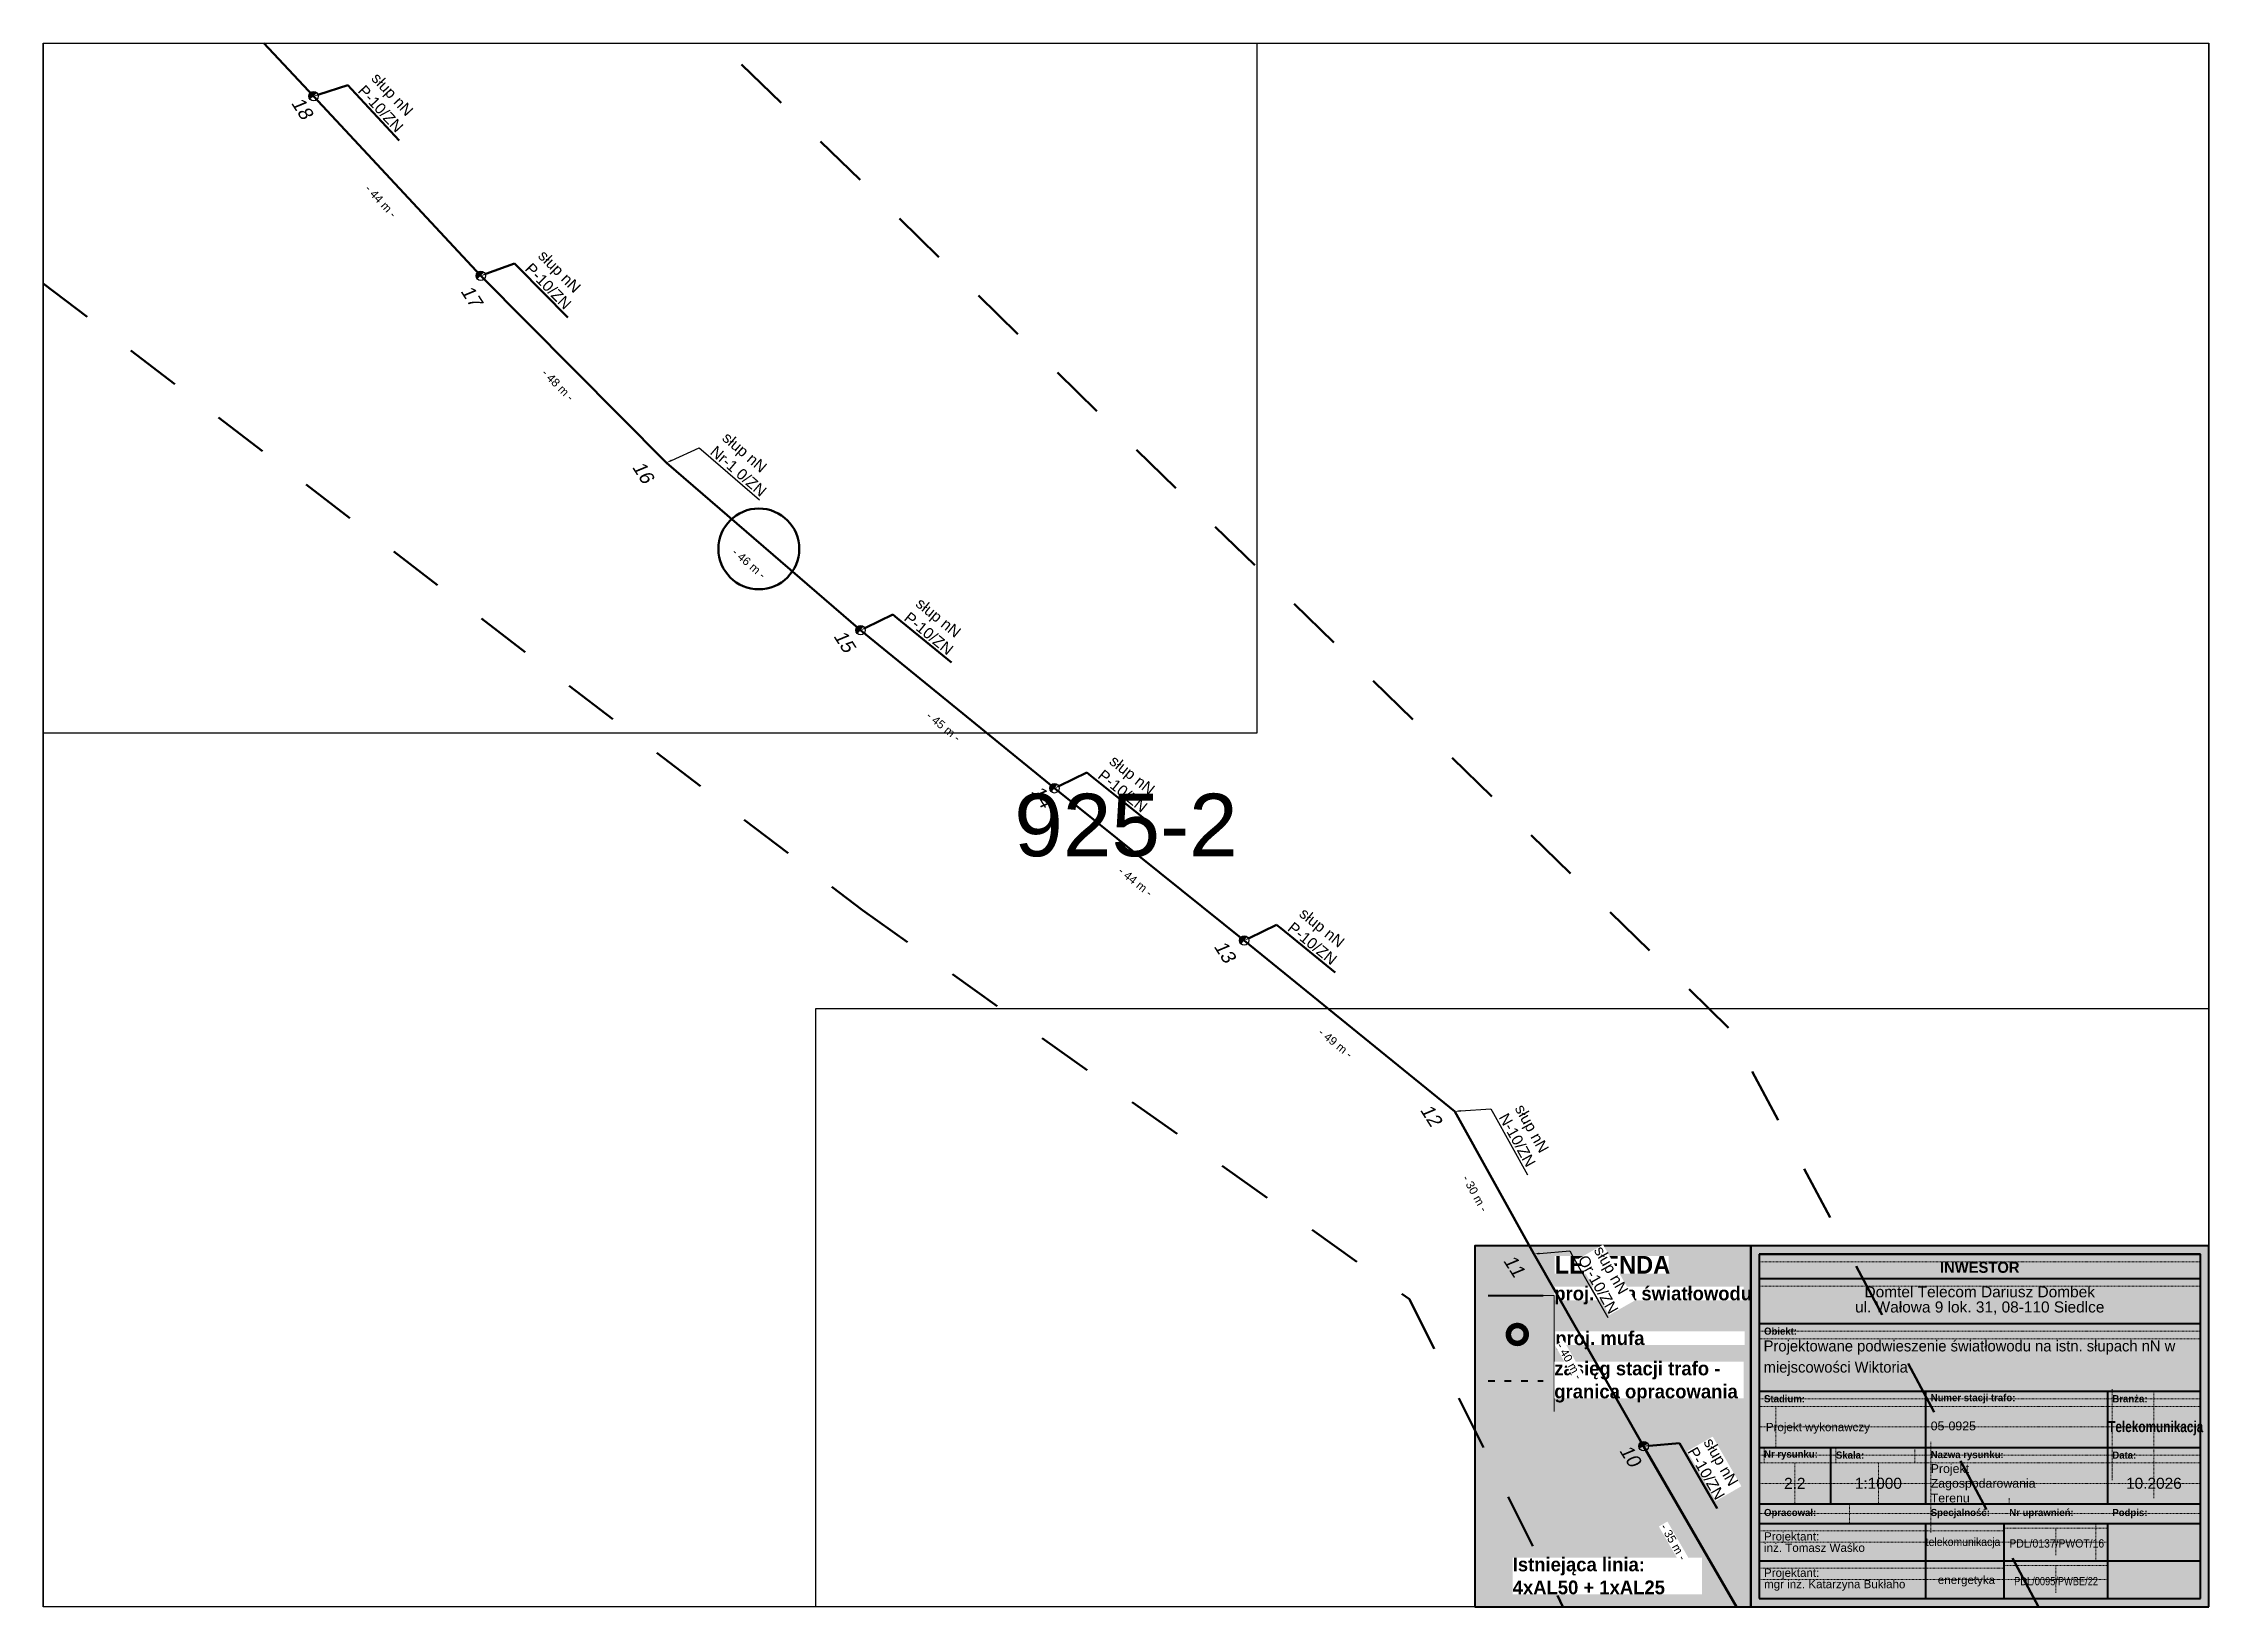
# Paper-space layout '925-2' of a CAD drawing. Header units: millimetres. Extents: x 0 to 393, y 0 to 283.
# The model-space entities are those that its viewports show. They can reach past a viewport. Long polylines and large blocks are cut down to what shows.
import ezdxf
from ezdxf import colors
from ezdxf.entities.mleader import LeaderData, LeaderLine
from ezdxf.enums import TextEntityAlignment as Align
from ezdxf.math import Vec2, Vec3

# ---------------------------------------------------------------- set-up
doc = ezdxf.new("R2010")
doc.units = ezdxf.units.MM
for name, pattern in [('4002', [2, 1, -1]), ('ACAD_ISO03W100', [30, 12, -18]), ('DGN Style 2', [0.005224, 0.003135, -0.00209])]:
    doc.linetypes.add(name, pattern=pattern)
doc.layers.add('!tele', color=30, linetype='Continuous', lineweight=50, plot=False)
doc.layers.add('@KonstrTabelki', color=253, linetype='DGN Style 2', lineweight=0, plot=False)
for name, color, linetype, lineweight in [('!trafo', 6, '4002', 50), ('@Tabelka', 7, 'Continuous', 13), ('_mm zasięg trafo', 6, 'ACAD_ISO03W100', 35), ('_numery', 7, 'Continuous', 40), ('_PRZEWIESZENIA', 6, 'Continuous', 50), ('_światłowód', 30, 'Continuous', 50)]:
    doc.layers.add(name, color=color, linetype=linetype, lineweight=lineweight)
for name, color, linetype in [('_MM mufy', 3, 'Continuous'), ('_MM opisy', 7, 'Continuous'), ('_MM slupy', 5, 'Continuous')]:
    doc.layers.add(name, color=color, linetype=linetype)
doc.layers.add('DIM', color=7, linetype='Continuous', plot=False)
doc.styles.add('BardzoMale-PrawaGora', font='arial.ttf', dxfattribs={"height": 0.0025})
doc.styles.get("Standard").update_dxf_attribs({"font": 'arial.ttf'})
doc.dimstyles.new('opis linie', dxfattribs={"dimtxt": 1.5, "dimasz": 0.18, "dimexe": 0.18, "dimexo": 0.0625, "dimgap": 2.5, "dimtad": 4, "dimdec": 0, "dimzin": 0, "dimdsep": 46, "dimtxsty": 'Standard', "dimcen": 0.09, "dimse1": 1, "dimse2": 1, "dimsd1": 1, "dimsd2": 1, "dimclrt": 256, "dimadec": 0, "dimazin": 0, "dimtfac": 1, "dimtdec": 0, "dimtofl": 0, "dimtmove": 0, "dimatfit": 3, "dimfxl": 1, "dimtfill": 1, "dimtolj": 1, "dimtzin": 0, "dimarcsym": 0})

# ---------------------------------------------------------------- blocks, each defined once
blk = doc.blocks.new('tabelka')
at = {"true_color": 0xffffff, "transparency": 33554687}
h = blk.add_hatch(color=7, dxfattribs=at)
h.dxf.hatch_style = 1
h.paths.add_polyline_path([(-83, 65.41), (0, 65.41), (0, 0), (-83, 0)])
at = {"layer": '@KonstrTabelki', "lineweight": 0}
for p, q in [((-1.5, 62.52), (-81.5, 62.52)), ((-1.5, 58.08), (-81.5, 58.08)), ((-1.5, 49.94), (-81.5, 49.94)), ((-81.5, 48.55), (-1.5, 48.55)), ((-17.47, 39.44), (-17.47, 22.94)), ((-1.5, 37.69), (-81.5, 37.69)), ((-81.5, 36.3), (-1.5, 36.3)), ((-78.46, 36.3), (-78.46, 28.86)), ((-9.93, 19.68), (-9.93, 39.08)), ((-81.5, 32.58), (-1.5, 32.58)), ((-80.6, 28.86), (-80.6, 26.08)), ((-67.58, 28.86), (-67.58, 26.08)), ((-53.27, 26.08), (-53.27, 28.86)), ((-50.39, 29.9), (-50.39, 18.64)), ((-17.47, 28.86), (-17.47, 22.94)), ((-9.93, 19.68), (-9.93, 28.86)), ((-1.5, 27.47), (-81.5, 27.47)), ((-81.5, 26.08), (-1.5, 26.08)), ((-74.99, 18.64), (-74.99, 26.08)), ((-59.88, 18.64), (-59.88, 26.08)), ((-1.5, 27.47), (-18.36, 27.47)), ((-1.5, 22.36), (-81.5, 22.36)), ((-36.15, 19.68), (-36.15, 18.64)), ((-1.5, 22.36), (-18.36, 22.36)), ((-81.5, 16.88), (-1.5, 16.88)), ((-65.11, 18.64), (-65.11, 15.11)), ((-50.39, 18.64), (-50.39, 13.41)), ((-37.05, 13.77), (-81.5, 13.77)), ((-37.05, 14.25), (-18.36, 14.25)), ((-27.71, 14.25), (-27.71, 9.31)), ((-20.43, 15.11), (-20.43, 8.31)), ((-37.05, 11.71), (-81.5, 11.71)), ((-18.36, 11.71), (-37.05, 11.71)), ((-37.05, 6.97), (-81.5, 6.97)), ((-37.05, 4.9), (-81.5, 4.9)), ((-37.05, 7.44), (-18.36, 7.44)), ((-18.36, 4.9), (-37.05, 4.9)), ((-27.71, 7.44), (-27.71, 2.5))]:
    blk.add_line(p, q, dxfattribs=at)
at = {"layer": '@KonstrTabelki'}
for points in [[(-51.29, 28.86), (-51.29, 39.08)], [(-51.29, 18.64), (-51.29, 28.86)]]:
    blk.add_lwpolyline(points, dxfattribs=at)
at = {"layer": '@Tabelka', "lineweight": 40}
for p, q in [((0, 65.41), (-83, 65.41)), ((-83, 65.41), (-83, 0)), ((-81.5, 63.91), (-1.5, 63.91)), ((-1.5, 63.91), (-81.5, 63.91)), ((-81.5, 63.91), (-81.5, 1.5)), ((-1.5, 1.5), (-1.5, 63.91)), ((0, 0), (0, 65.41)), ((-81.5, 59.47), (-1.5, 59.47)), ((-81.5, 51.33), (-1.5, 51.33)), ((-81.5, 39.08), (-1.5, 39.08)), ((-81.5, 39.08), (-18.36, 39.08)), ((-51.29, 28.86), (-51.29, 39.08)), ((-51.29, 28.86), (-51.29, 35.67)), ((-18.36, 39.08), (-18.36, 28.86)), ((-81.5, 28.86), (-18.36, 28.86)), ((-68.48, 18.64), (-68.48, 28.86)), ((-51.29, 18.64), (-51.29, 28.86)), ((-18.36, 28.86), (-1.5, 28.86)), ((-18.36, 28.86), (-18.36, 18.64)), ((-51.29, 18.64), (-51.29, 25.45)), ((-18.36, 25.45), (-18.36, 18.64)), ((-81.5, 18.64), (-1.5, 18.64)), ((-81.5, 18.64), (-1.5, 18.64)), ((-81.5, 15.11), (-1.5, 15.11)), ((-51.29, 1.5), (-51.29, 15.11)), ((-37.05, 1.5), (-37.05, 15.11)), ((-18.36, 15.11), (-18.36, 1.5)), ((-81.5, 8.31), (-1.5, 8.31)), ((-81.5, 8.31), (-1.5, 8.31)), ((-81.5, 1.5), (-1.5, 1.5)), ((-83, 0), (0, 0))]:
    blk.add_line(p, q, dxfattribs=at)
at = {"layer": '@Tabelka'}
for s, insert, char_height, attachment_point, line_spacing_factor in [('{\\fLato Light|b1|i0|c238|p34;INWESTOR}', (-41.5, 62.52), 2, 2, 0.825), ('Domtel Telecom Dariusz Dombek\\Pul. Wałowa 9 lok. 31, 08-110 Siedlce', (-41.5, 58.08), 2, 2, 0.825), ('{\\fLato Light|b1|i0|c238|p34;Obiekt:}', (-80.6, 49.94), 1.3, 4, 0.946154), ('{\\fLato Light|b1|i0|c238|p34;Branża:}', (-17.47, 37.69), 1.3, 4, 0.946154), ('Projekt wykonawczy', (-80.27, 32.34), 1.5, 4, 0.825), ('{\\fLato Light|b1|i0|c238|p34;\\W0.8;Telekomunikacja}', (-9.6, 32.34), 2, 5, 0.76875), ('{\\fLato Light|b1|i0|c238|p34;Nr rysunku:}', (-80.6, 27.47), 1.3, 4, 0.946154), ('{\\fLato Light|b1|i0|c238|p34;Skala:}', (-67.58, 27.47), 1.3, 4, 0.946154), ('{\\fLato Light|b1|i0|c238|p34;Nazwa rysunku:}', (-50.39, 27.38), 1.3, 4, 0.946154), ('{\\fLato Light|b1|i0|c238|p34;Data:}', (-17.47, 27.47), 1.3, 4, 0.946154), ('10.2026', (-9.93, 22.36), 2, 5, 0.825), ('{\\fLato Light|b1|i0|c238|p34;Opracował:}', (-80.6, 16.88), 1.3, 4, 0.946154), ('{\\fLato Light|b1|i0|c238|p34;Specjalność:}', (-50.39, 16.88), 1.3, 4, 0.946154), ('{\\fLato Light|b1|i0|c238|p34;Nr uprawnień:}', (-36.15, 16.88), 1.3, 4, 0.946154), ('{\\fLato Light|b1|i0|c238|p34;Podpis:}', (-17.47, 16.88), 1.3, 4, 0.946154)]:
    blk.add_mtext(s, dxfattribs=dict(at, insert=insert, char_height=char_height, attachment_point=attachment_point, line_spacing_factor=line_spacing_factor))
for s, insert, char_height, width, attachment_point, line_spacing_factor in [('{\\fLato Light|b1|i0|c238|p34;Stadium:}', (-80.6, 37.69), 1.3, 8.6456, 4, 0.946154), ('{\\fLato Light|b1|i0|c238|p34;Numer stacji trafo:}', (-50.39, 37.69), 1.3, 16.1141, 4, 0.946154), ('Projektant:\\Pinż. Tomasz Waśko', (-80.6, 11.71), 1.5, 27.9275, 4, 0.825), ('{\\W0.9;telekomunikacja}', (-44.53, 11.53), 1.5, 22.915, 5, 0.825), ('{\\W0.9;PDL/0137/PWOT/16}', (-27.54, 11.46), 1.5, 22.915, 5, 0.825), ('Projektant:\\Pmgr inż. Katarzyna Bukłaho', (-80.6, 4.9), 1.5, 27.9275, 4, 0.825), ('energetyka', (-43.91, 4.64), 1.5, 22.915, 5, 0.825), ('{\\W0.8;PDL/0095/PWBE/22}', (-27.66, 4.62), 1.5, 22.915, 5, 0.825)]:
    blk.add_mtext(s, dxfattribs=dict(at, insert=insert, char_height=char_height, width=width, attachment_point=attachment_point, line_spacing_factor=line_spacing_factor))
blk = doc.blocks.new('mufa')
at = {"layer": '_MM mufy'}
h = blk.add_hatch(color=256, dxfattribs=at)
h.dxf.hatch_style = 1
h.paths.add_polyline_path([(2.15, 0.12, 1), (-2.1, -0.05, 1)])
h.paths.add_polyline_path([(-1.1, -0.01, -1), (1.15, 0.08, -1)], flags=16)
h.paths.add_polyline_path([(-0.83, 0, -1), (0.88, 0.07, -1)], flags=0)
blk = doc.blocks.new('legenda')
at = {"true_color": 0xffffff, "transparency": 33554687}
h = blk.add_hatch(color=7, dxfattribs=at)
h.dxf.hatch_style = 1
h.paths.add_polyline_path([(-50, 65.41), (0, 65.41), (0, 0), (-50, 0)])
at = {"lineweight": 40}
blk.add_lwpolyline([(0, 65.41), (-50, 65.41), (-50, 0)], dxfattribs=at)
at = {"layer": '_mm zasięg trafo', "lineweight": 40, "ltscale": 0.1}
blk.add_lwpolyline([(-47.62, 40.95), (-37.62, 40.95)], dxfattribs=at)
at = {"layer": '_światłowód', "lineweight": 40}
blk.add_lwpolyline([(-47.62, 56.41), (-37.62, 56.41)], dxfattribs=at)
at = {"layer": '_mm zasięg trafo'}
blk.add_blockref('mufa', (-42.35, 49.31), dxfattribs=at)
at = {"layer": '_mm zasięg trafo', "bg_fill": 3, "box_fill_scale": 1, "bg_fill_color": 256, "bg_fill_transparency": 0}
for s, width, heights, insert, char_height, attachment_point in [('{\\fLato Light|b1|i0|c238|p34;\\C7;LEGENDA}', 20.65, [-3.27], (-35.53, 63.58), 3.2, 1), ('\\pxt4;{\\fLato Light|b1|i0|c238|p34;\\C7;proj. linia światłowodu}', 34.3358, [0], (-35.62, 56.41), 2.5, 4)]:
    blk.add_mtext_dynamic_manual_height_columns(s, width=width, gutter_width=1, heights=heights, dxfattribs=dict(at, insert=insert, char_height=char_height, attachment_point=attachment_point))
at = {"layer": 'Defpoints', "color": 252, "lineweight": 0, "true_color": 0x939598}
blk.add_lwpolyline([(-37.62, 56.41), (-35.62, 56.41), (-35.62, 35.41)], dxfattribs=at)
at = {"layer": '_mm zasięg trafo', "char_height": 2.5, "attachment_point": 4, "bg_fill": 3, "box_fill_scale": 1, "bg_fill_color": 256, "bg_fill_transparency": 0}
for s, heights, insert in [('\\pxt4;{\\fLato Light|b1|i0|c238|p34;\\C7;proj. mufa}', [0], (-35.44, 48.3)), ('\\pxt4;{\\fLato Light|b1|i0|c238|p34;\\C7;zasięg stacji trafo - granica opracowania}', [-7.36], (-35.62, 40.72))]:
    blk.add_mtext_dynamic_manual_height_columns(s, width=34.3358, gutter_width=1, heights=heights, dxfattribs=dict(at, insert=insert))
at = {"lineweight": 40}
blk.add_lwpolyline([(-50, 0), (0, 0), (0, 65.41)], dxfattribs=at)
at = {"layer": '_mm zasięg trafo', "insert": (-43.16, 5.56), "char_height": 2.5, "attachment_point": 4, "bg_fill": 3, "box_fill_scale": 1, "bg_fill_color": 256, "bg_fill_transparency": 0}
blk.add_mtext_dynamic_manual_height_columns('\\pxt4;{\\fLato Light|b1|i0|c238|p34;\\C7;Istniejąca linia:\\P4xAL50 + 1xAL25}', width=34.3358, gutter_width=1, heights=[-6.79], dxfattribs=at)
blk = doc.blocks.new('ZN')
at = {"layer": '_MM slupy', "transparency": 33554687}
h = blk.add_hatch(color=256, dxfattribs=at)
h.dxf.hatch_style = 1
h.paths.add_polyline_path([(0, -0.86), (0, 0.86, 1)])
at = {"layer": '_MM slupy'}
blk.add_circle((0, 0), 0.857, dxfattribs=at)
blk = doc.blocks.new('*D304')
at = {"layer": 'Defpoints', "color": 0}
for p in [(7546919.55, 5807253.69), (7546951.41, 5807218.52), (7546951.96, 5807219.03)]:
    blk.add_point(p, dxfattribs=at)
at = {"layer": 'DIM', "insert": (7546932.83, 5807233.63), "char_height": 1.5, "attachment_point": 5, "rotation": 313.0786, "bg_fill": 3, "box_fill_scale": 1.1, "bg_fill_color": 9, "bg_fill_true_color": 13158600, "bg_fill_transparency": 0}
blk.add_mtext('\\A1;- 47 m -', dxfattribs=at)
blk = doc.blocks.new('*D305')
at = {"layer": 'Defpoints', "color": 0}
for p in [(7546951.96, 5807219.03), (7546981.73, 5807185.97), (7546982.28, 5807186.48)]:
    blk.add_point(p, dxfattribs=at)
at = {"layer": 'DIM', "insert": (7546964.19, 5807200.03), "char_height": 1.5, "attachment_point": 5, "rotation": 312.9686, "bg_fill": 3, "box_fill_scale": 1.1, "bg_fill_color": 9, "bg_fill_true_color": 13158600, "bg_fill_transparency": 0}
blk.add_mtext('\\A1;- 44 m -', dxfattribs=at)
blk = doc.blocks.new('*D306')
at = {"layer": 'Defpoints', "color": 0}
for p in [(7546982.28, 5807186.48), (7547015.4, 5807152.07), (7547015.93, 5807152.6)]:
    blk.add_point(p, dxfattribs=at)
at = {"layer": 'DIM', "insert": (7546996.26, 5807166.71), "char_height": 1.5, "attachment_point": 5, "rotation": 314.8049, "bg_fill": 3, "box_fill_scale": 1.1, "bg_fill_color": 9, "bg_fill_true_color": 13158600, "bg_fill_transparency": 0}
blk.add_mtext('\\A1;- 48 m -', dxfattribs=at)
blk = doc.blocks.new('*D307')
at = {"layer": 'Defpoints', "color": 0}
for p in [(7547015.93, 5807152.6), (7547050.63, 5807121.66), (7547051.12, 5807122.23)]:
    blk.add_point(p, dxfattribs=at)
at = {"layer": 'DIM', "insert": (7547030.9, 5807134.37), "char_height": 1.5, "attachment_point": 5, "rotation": 319.2048, "bg_fill": 3, "box_fill_scale": 1.1, "bg_fill_color": 9, "bg_fill_true_color": 13158600, "bg_fill_transparency": 0}
blk.add_mtext('\\A1;- 46 m -', dxfattribs=at)
blk = doc.blocks.new('*D308')
at = {"layer": 'Defpoints', "color": 0}
for p in [(7547051.12, 5807122.23), (7547085.8, 5807093), (7547086.27, 5807093.58)]:
    blk.add_point(p, dxfattribs=at)
at = {"layer": 'DIM', "insert": (7547066.16, 5807104.79), "char_height": 1.5, "attachment_point": 5, "rotation": 320.8173, "bg_fill": 3, "box_fill_scale": 1.1, "bg_fill_color": 9, "bg_fill_true_color": 13158600, "bg_fill_transparency": 0}
blk.add_mtext('\\A1;- 45 m -', dxfattribs=at)
blk = doc.blocks.new('*D309')
at = {"layer": 'Defpoints', "color": 0}
for p in [(7547086.27, 5807093.58), (7547120.19, 5807065.41), (7547120.66, 5807066)]:
    blk.add_point(p, dxfattribs=at)
at = {"layer": 'DIM', "insert": (7547100.96, 5807076.67), "char_height": 1.5, "attachment_point": 5, "rotation": 321.2712, "bg_fill": 3, "box_fill_scale": 1.1, "bg_fill_color": 9, "bg_fill_true_color": 13158600, "bg_fill_transparency": 0}
blk.add_mtext('\\A1;- 44 m -', dxfattribs=at)
blk = doc.blocks.new('*D310')
at = {"layer": 'Defpoints', "color": 0}
for p in [(7547120.66, 5807066), (7547158.38, 5807034.44), (7547158.85, 5807035.02)]:
    blk.add_point(p, dxfattribs=at)
at = {"layer": 'DIM', "insert": (7547137.23, 5807047.39), "char_height": 1.5, "attachment_point": 5, "rotation": 320.9508, "bg_fill": 3, "box_fill_scale": 1.1, "bg_fill_color": 9, "bg_fill_true_color": 13158600, "bg_fill_transparency": 0}
blk.add_mtext('\\A1;- 49 m -', dxfattribs=at)
blk = doc.blocks.new('*D311')
at = {"layer": 'Defpoints', "color": 0}
for p in [(7547158.85, 5807035.02), (7547172.53, 5807008.82), (7547173.19, 5807009.18)]:
    blk.add_point(p, dxfattribs=at)
at = {"layer": 'DIM', "insert": (7547162.51, 5807020.15), "char_height": 1.5, "attachment_point": 5, "rotation": 299.0282, "bg_fill": 3, "box_fill_scale": 1.1, "bg_fill_color": 9, "bg_fill_true_color": 13158600, "bg_fill_transparency": 0}
blk.add_mtext('\\A1;- 30 m -', dxfattribs=at)
blk = doc.blocks.new('*D312')
at = {"layer": 'Defpoints', "color": 0}
for p in [(7547173.19, 5807009.18), (7547192.42, 5806973.96), (7547193.07, 5806974.33)]:
    blk.add_point(p, dxfattribs=at)
at = {"layer": 'DIM', "insert": (7547179.64, 5806989.77), "char_height": 1.5, "attachment_point": 5, "rotation": 299.7024, "bg_fill": 3, "box_fill_scale": 1.1, "bg_fill_color": 9, "bg_fill_true_color": 13158600, "bg_fill_transparency": 0}
blk.add_mtext('\\A1;- 40 m -', dxfattribs=at)
blk = doc.blocks.new('*D313')
at = {"layer": 'Defpoints', "color": 0}
for p in [(7547193.07, 5806974.33), (7547210.18, 5806943.22), (7547210.83, 5806943.6)]:
    blk.add_point(p, dxfattribs=at)
at = {"layer": 'DIM', "insert": (7547198.47, 5806956.96), "char_height": 1.5, "attachment_point": 5, "rotation": 300.0252, "bg_fill": 3, "box_fill_scale": 1.1, "bg_fill_color": 9, "bg_fill_true_color": 13158600, "bg_fill_transparency": 0}
blk.add_mtext('\\A1;- 35 m -', dxfattribs=at)
blk = doc.blocks.new('*D314')
at = {"layer": 'Defpoints', "color": 0}
for p in [(7547210.83, 5806943.6), (7547227.03, 5806913.91), (7547227.68, 5806914.28)]:
    blk.add_point(p, dxfattribs=at)
at = {"layer": 'DIM', "insert": (7547215.77, 5806926.94), "char_height": 1.5, "attachment_point": 5, "rotation": 299.8857, "bg_fill": 3, "box_fill_scale": 1.1, "bg_fill_color": 9, "bg_fill_true_color": 13158600, "bg_fill_transparency": 0}
blk.add_mtext('\\A1;- 34 m -', dxfattribs=at)
blk = doc.blocks.new('q')
at = {"layer": '_MM slupy'}
blk.add_blockref('ZN', (0, 0), dxfattribs=at)
at = {"layer": '_MM opisy'}
ml = blk.add_multileader_mtext('Standard', dxfattribs=at)
ml.set_content('\\pxql;słup nN\\PP-10/ZN', color=256)
ml.set_leader_properties()
ml.build(insert=Vec2(0, 0))
ml.multileader.update_dxf_attribs({"has_text_frame": 1, "text_left_attachment_type": 5, "text_right_attachment_type": 5, "dogleg_length": 1, "arrow_head_size": 1})
ctx = ml.context
ctx.base_point, ctx.char_height, ctx.arrow_head_size, ctx.landing_gap_size, ctx.plane_origin = Vec3(3.75, 5.9), 2, 1, 1, Vec3(1.72, -1.42)
ctx.left_attachment, ctx.right_attachment = 5, 5
notes = []
notes.append((ctx, [(0, (1, 1, 0), (2.75, 5.9), (1, 0), 1, [(0, [(0, 0), (2.75, 5.9)], 0, [])])]))
ctx.mtext.insert, ctx.mtext.flow_direction = Vec3(4.75, 11.7), 5
ctx.mtext.has_bg_fill, ctx.mtext.bg_color, ctx.mtext.bg_scale_factor, ctx.mtext.bg_transparency, ctx.mtext.use_window_bg_color = 1, -1023410175, 1, 0, 1
for ctx, leaders in notes:
    for number, flags, end, landing, length, lines in leaders:
        leader = LeaderData()
        leader.index, (leader.has_last_leader_line, leader.has_dogleg_vector, leader.attachment_direction) = number, flags
        leader.last_leader_point, leader.dogleg_vector, leader.dogleg_length = Vec3(end), Vec3(landing), length
        for number, points, colour, breaks in lines:
            line = LeaderLine()
            line.index, line.vertices, line.color, line.breaks = number, Vec3.list(points), colors.encode_raw_color(colour), breaks
            leader.lines.append(line)
        ctx.leaders.append(leader)

msp = doc.modelspace()

# ---------------------------------------------------------------- linework, layer by layer
at = {"layer": '!tele', "elevation": 128.39}
msp.add_lwpolyline([(7546753, 5807364.54), (7546789.8, 5807342.99), (7546826.37, 5807322.07), (7546858.1, 5807303.47), (7546890.33, 5807282.98), (7546919.55, 5807253.69), (7546951.96, 5807219.03), (7546982.28, 5807186.48), (7547015.93, 5807152.6), (7547051.12, 5807122.23), (7547086.27, 5807093.58), (7547120.66, 5807066), (7547158.85, 5807035.02), (7547173.19, 5807009.18), (7547193.07, 5806974.33), (7547210.83, 5806943.6), (7547227.68, 5806914.28), (7547251.74, 5806872.22), (7547276.64, 5806829.05), (7547299.32, 5806789.72), (7547299.32, 5806789.68)], dxfattribs=at)
at = {"layer": '!trafo', "ltscale": 10}
msp.add_lwpolyline([(7546747.54, 5807433.55), (7546707.13, 5807334.94), (7547051.46, 5807071.49), (7547150.64, 5807000.95), (7547259.86, 5806782.01), (7547244.22, 5806581.99), (7547760.47, 5806214.35), (7547791.76, 5806291.46), (7547331.38, 5806646.8), (7547319.09, 5806843.46), (7547208.46, 5807050.19), (7546929.11, 5807322.84)], close=True, dxfattribs=at)

# ---------------------------------------------------------------- next in the draw order: block references
at = {"layer": '!tele'}
for p, rotation in [((7546951.96, 5807219.03), 312.9685693423073), ((7546982.28, 5807186.48), 314.8048574202318), ((7547051.12, 5807122.23), 320.8172725097917), ((7547086.27, 5807093.58), 321.2711778390204), ((7547120.66, 5807066), 320.9507895146613), ((7547193.07, 5806974.33), 300.0252008884439), ((7547210.83, 5806943.6), 299.885682701704)]:
    msp.add_blockref('q', p, dxfattribs=dict(at, rotation=rotation))

# ---------------------------------------------------------------- next in the draw order: leaders
at = {"layer": '_MM opisy'}
ml = msp.add_multileader_mtext('Standard', dxfattribs=at)
ml.set_content('\\pxql;słup nN\\PNr-1 0/ZN', color=256)
ml.set_leader_properties()
ml.build(insert=Vec2(0, 0))
ml.multileader.update_dxf_attribs({"has_text_frame": 1, "text_left_attachment_type": 5, "text_right_attachment_type": 5, "dogleg_length": 1, "arrow_head_size": 1})
ctx = ml.context
ctx.base_point, ctx.char_height, ctx.arrow_head_size, ctx.landing_gap_size, ctx.plane_origin, ctx.plane_x_axis, ctx.plane_y_axis = Vec3(7547022.63, 5807154.61), 2, 1, 1, Vec3(7547016.3, 5807150.4), Vec3(0.75705, -0.653357), Vec3(0.653357, 0.75705)
ctx.left_attachment, ctx.right_attachment = 5, 5
notes = []
notes.append((ctx, [(0, (1, 1, 0), (7547021.87, 5807155.27), (0.75705, -0.653357), 1, [(0, [(7547015.93, 5807152.6), (7547021.87, 5807155.27)], 0, [])])]))
ctx.mtext.insert, ctx.mtext.text_direction, ctx.mtext.flow_direction = Vec3(7547027.18, 5807158.35), Vec3(0.75705, -0.653357), 5
ctx.mtext.has_bg_fill, ctx.mtext.bg_color, ctx.mtext.bg_scale_factor, ctx.mtext.bg_transparency, ctx.mtext.use_window_bg_color = 1, -1023410175, 1, 0, 1
ml = msp.add_multileader_mtext('Standard', dxfattribs=at)
ml.set_content('\\pxql;słup nN\\PN-10/ZN', color=256)
ml.set_leader_properties()
ml.build(insert=Vec2(0, 0))
ml.multileader.update_dxf_attribs({"has_text_frame": 1, "text_left_attachment_type": 5, "text_right_attachment_type": 5, "dogleg_length": 1, "arrow_head_size": 1})
ctx = ml.context
ctx.base_point, ctx.char_height, ctx.arrow_head_size, ctx.landing_gap_size, ctx.plane_origin, ctx.plane_x_axis, ctx.plane_y_axis = Vec3(7547165.83, 5807034.6), 2, 1, 1, Vec3(7547158.44, 5807032.83), Vec3(0.485241, -0.874381), Vec3(0.874381, 0.485241)
ctx.left_attachment, ctx.right_attachment = 5, 5
notes.append((ctx, [(0, (1, 1, 0), (7547165.35, 5807035.48), (0.485241, -0.874381), 1, [(0, [(7547158.85, 5807035.02), (7547165.35, 5807035.48)], 0, [])])]))
ctx.mtext.insert, ctx.mtext.text_direction, ctx.mtext.flow_direction = Vec3(7547171.39, 5807036.54), Vec3(0.485241, -0.874381), 5
ctx.mtext.has_bg_fill, ctx.mtext.bg_color, ctx.mtext.bg_scale_factor, ctx.mtext.bg_transparency, ctx.mtext.use_window_bg_color = 1, -1023410175, 1, 0, 1
ml = msp.add_multileader_mtext('Standard', dxfattribs=at)
ml.set_content('\\pxql;słup nN\\POr-10/ZN', color=256)
ml.set_leader_properties()
ml.build(insert=Vec2(0, 0))
ml.multileader.update_dxf_attribs({"has_text_frame": 1, "text_left_attachment_type": 5, "text_right_attachment_type": 5, "dogleg_length": 1, "arrow_head_size": 1})
ctx = ml.context
ctx.base_point, ctx.char_height, ctx.arrow_head_size, ctx.landing_gap_size, ctx.plane_origin, ctx.plane_x_axis, ctx.plane_y_axis = Vec3(7547180.18, 5807008.84), 2, 1, 1, Vec3(7547172.81, 5807006.98), Vec3(0.495495, -0.868611), Vec3(0.868611, 0.495495)
ctx.left_attachment, ctx.right_attachment = 5, 5
notes.append((ctx, [(0, (1, 1, 0), (7547179.68, 5807009.71), (0.495495, -0.868611), 1, [(0, [(7547173.19, 5807009.18), (7547179.68, 5807009.71)], 0, [])])]))
ctx.mtext.insert, ctx.mtext.text_direction, ctx.mtext.flow_direction = Vec3(7547185.71, 5807010.85), Vec3(0.495495, -0.868611), 5
ctx.mtext.has_bg_fill, ctx.mtext.bg_color, ctx.mtext.bg_scale_factor, ctx.mtext.bg_transparency, ctx.mtext.use_window_bg_color = 1, -1023410175, 1, 0, 1
for ctx, leaders in notes:
    for number, flags, end, landing, length, lines in leaders:
        leader = LeaderData()
        leader.index, (leader.has_last_leader_line, leader.has_dogleg_vector, leader.attachment_direction) = number, flags
        leader.last_leader_point, leader.dogleg_vector, leader.dogleg_length = Vec3(end), Vec3(landing), length
        for number, points, colour, breaks in lines:
            line = LeaderLine()
            line.index, line.vertices, line.color, line.breaks = number, Vec3.list(points), colors.encode_raw_color(colour), breaks
            leader.lines.append(line)
        ctx.leaders.append(leader)

# ---------------------------------------------------------------- next in the draw order: dimensions: what is measured, and where the dimension line sits
at = {"layer": 'DIM'}
dim = msp.add_aligned_dim(p1=(7546919.55, 5807253.69), p2=(7546951.96, 5807219.03), distance=-0.75, dimstyle='opis linie', override={"dimpost": '- <> m -'}, dxfattribs=at)
dim.commit()
dim.dimension.update_dxf_attribs({"geometry": '*D304', "text_midpoint": (7546932.83, 5807233.63)})

# ---------------------------------------------------------------- next in the draw order: dimensions: what is measured, and where the dimension line sits
dim = msp.add_aligned_dim(p1=(7546951.96, 5807219.03), p2=(7546982.28, 5807186.48), distance=-0.75, dimstyle='opis linie', override={"dimpost": '- <> m -'}, dxfattribs=at)
dim.commit()
dim.dimension.update_dxf_attribs({"geometry": '*D305', "text_midpoint": (7546964.19, 5807200.03)})

# ---------------------------------------------------------------- next in the draw order: texts
at = {"layer": '_numery', "oblique": 10}
msp.add_text('18', height=2.5, rotation=302.5494, dxfattribs=at).set_placement((7546947.82, 5807217.83))

# ---------------------------------------------------------------- next in the draw order: dimensions: what is measured, and where the dimension line sits
at = {"layer": 'DIM'}
dim = msp.add_aligned_dim(p1=(7546982.28, 5807186.48), p2=(7547015.93, 5807152.6), distance=-0.75, dimstyle='opis linie', override={"dimpost": '- <> m -'}, dxfattribs=at)
dim.commit()
dim.dimension.update_dxf_attribs({"geometry": '*D306', "text_midpoint": (7546996.26, 5807166.71)})

# ---------------------------------------------------------------- next in the draw order: texts
at = {"layer": '_numery', "oblique": 10}
for s, p in [('17', (7546978.53, 5807183.73)), ('16', (7547009.63, 5807151.83))]:
    msp.add_text(s, height=2.5, rotation=302.5494, dxfattribs=at).set_placement(p)

# ---------------------------------------------------------------- next in the draw order: dimensions: what is measured, and where the dimension line sits
at = {"layer": 'DIM'}
dim = msp.add_aligned_dim(p1=(7547015.93, 5807152.6), p2=(7547051.12, 5807122.23), distance=-0.75, dimstyle='opis linie', override={"dimpost": '- <> m -'}, dxfattribs=at)
dim.commit()
dim.dimension.update_dxf_attribs({"geometry": '*D307', "text_midpoint": (7547030.9, 5807134.37)})

# ---------------------------------------------------------------- next in the draw order: linework, layer by layer
at = {"layer": '_PRZEWIESZENIA', "color": 3}
msp.add_circle((7547032.68, 5807136.98, 122.55), 7.32, dxfattribs=at)

# ---------------------------------------------------------------- next in the draw order: dimensions: what is measured, and where the dimension line sits
at = {"layer": 'DIM'}
dim = msp.add_aligned_dim(p1=(7547051.12, 5807122.23), p2=(7547086.27, 5807093.58), distance=-0.75, dimstyle='opis linie', override={"dimpost": '- <> m -'}, dxfattribs=at)
dim.commit()
dim.dimension.update_dxf_attribs({"geometry": '*D308', "text_midpoint": (7547066.16, 5807104.79)})

# ---------------------------------------------------------------- next in the draw order: linework, layer by layer
at = {"layer": 'Defpoints', "color": 4}
msp.add_lwpolyline([(7546730.49, 5807103.63), (7547123, 5807103.63), (7547123, 5807387.03), (7546730.49, 5807387.03)], close=True, dxfattribs=at)

# ---------------------------------------------------------------- next in the draw order: texts
at = {"layer": '_numery', "oblique": 10}
msp.add_text('15', height=2.5, rotation=302.5494, dxfattribs=at).set_placement((7547046.13, 5807121.19))

# ---------------------------------------------------------------- next in the draw order: dimensions: what is measured, and where the dimension line sits
at = {"layer": 'DIM'}
dim = msp.add_aligned_dim(p1=(7547086.27, 5807093.58), p2=(7547120.66, 5807066), distance=-0.75, dimstyle='opis linie', override={"dimpost": '- <> m -'}, dxfattribs=at)
dim.commit()
dim.dimension.update_dxf_attribs({"geometry": '*D309', "text_midpoint": (7547100.96, 5807076.67)})

# ---------------------------------------------------------------- next in the draw order: texts
at = {"layer": '_numery', "oblique": 10}
msp.add_text('14', height=2.5, rotation=302.5494, dxfattribs=at).set_placement((7547081.96, 5807093.02))
at = {"layer": 'Defpoints', "color": 4}
msp.add_text('925-2', height=11.336, dxfattribs=at).set_placement((7547099.23, 5807086.93), align=Align.MIDDLE_CENTER)

# ---------------------------------------------------------------- next in the draw order: dimensions: what is measured, and where the dimension line sits
at = {"layer": 'DIM'}
dim = msp.add_aligned_dim(p1=(7547120.66, 5807066), p2=(7547158.85, 5807035.02), distance=-0.75, dimstyle='opis linie', override={"dimpost": '- <> m -'}, dxfattribs=at)
dim.commit()
dim.dimension.update_dxf_attribs({"geometry": '*D310', "text_midpoint": (7547137.23, 5807047.39)})

# ---------------------------------------------------------------- next in the draw order: texts
at = {"layer": '_numery', "oblique": 10}
msp.add_text('13', height=2.5, rotation=302.5494, dxfattribs=at).set_placement((7547115.08, 5807064.93))

# ---------------------------------------------------------------- next in the draw order: dimensions: what is measured, and where the dimension line sits
at = {"layer": 'DIM'}
dim = msp.add_aligned_dim(p1=(7547158.85, 5807035.02), p2=(7547173.19, 5807009.18), distance=-0.75, dimstyle='opis linie', override={"dimpost": '- <> m -'}, dxfattribs=at)
dim.commit()
dim.dimension.update_dxf_attribs({"geometry": '*D311', "text_midpoint": (7547162.51, 5807020.15)})

# ---------------------------------------------------------------- next in the draw order: texts
at = {"layer": '_numery', "oblique": 10}
msp.add_text('12', height=2.5, rotation=302.5494, dxfattribs=at).set_placement((7547152.46, 5807035.29))

# ---------------------------------------------------------------- next in the draw order: dimensions: what is measured, and where the dimension line sits
at = {"layer": 'DIM'}
dim = msp.add_aligned_dim(p1=(7547173.19, 5807009.18), p2=(7547193.07, 5806974.33), distance=-0.75, dimstyle='opis linie', override={"dimpost": '- <> m -'}, dxfattribs=at)
dim.commit()
dim.dimension.update_dxf_attribs({"geometry": '*D312', "text_midpoint": (7547179.64, 5806989.77)})

# ---------------------------------------------------------------- next in the draw order: texts
at = {"layer": '_numery', "oblique": 10}
msp.add_text('11', height=2.5, rotation=302.5494, dxfattribs=at).set_placement((7547167.53, 5807007.98))

# ---------------------------------------------------------------- next in the draw order: dimensions: what is measured, and where the dimension line sits
at = {"layer": 'DIM'}
dim = msp.add_aligned_dim(p1=(7547193.07, 5806974.33), p2=(7547210.83, 5806943.6), distance=-0.75, dimstyle='opis linie', override={"dimpost": '- <> m -'}, dxfattribs=at)
dim.commit()
dim.dimension.update_dxf_attribs({"geometry": '*D313', "text_midpoint": (7547198.47, 5806956.96)})

# ---------------------------------------------------------------- next in the draw order: texts
at = {"layer": '_numery', "oblique": 10}
msp.add_text('10', height=2.5, rotation=302.5494, dxfattribs=at).set_placement((7547188.56, 5806973.55))

# ---------------------------------------------------------------- next in the draw order: dimensions: what is measured, and where the dimension line sits
at = {"layer": 'DIM'}
dim = msp.add_aligned_dim(p1=(7547210.83, 5806943.6), p2=(7547227.68, 5806914.28), distance=-0.75, dimstyle='opis linie', override={"dimpost": '- <> m -'}, dxfattribs=at)
dim.commit()
dim.dimension.update_dxf_attribs({"geometry": '*D314', "text_midpoint": (7547215.77, 5806926.94)})

# ---------------------------------------------------------------- next in the draw order: linework, layer by layer
at = {"layer": 'Defpoints', "color": 4}
for points in [[(7546902.98, 5806945.23), (7547295.49, 5806945.23), (7547295.49, 5807228.63), (7546902.98, 5807228.63)], [(7547042.98, 5806770.23), (7547435.49, 5806770.23), (7547435.49, 5807053.63), (7547042.98, 5807053.63)]]:
    msp.add_lwpolyline(points, close=True, dxfattribs=at)

psp = doc.layouts.new('925-2')

# ---------------------------------------------------------------- linework, layer by layer
psp.add_lwpolyline([(0, 283.4), (392.51, 283.4), (392.51, 0), (0, 0)], close=True)

# ---------------------------------------------------------------- block references
psp.add_blockref('tabelka', (392.51, 0))

# ---------------------------------------------------------------- texts
at = {"color": 18, "true_color": 0x000000, "insert": (311.83, 48.27), "char_height": 2, "width": 76.9558, "attachment_point": 1, "line_spacing_factor": 0.825, "style": 'BardzoMale-PrawaGora'}
psp.add_mtext('\\pxsm1.15,ql;{\\fLato Light|b0|i0|c238|p34;\\C256;Projektowane podwieszenie światłowodu na istn. słupach nN w miejscowości Wiktoria}', dxfattribs=at)
at = {"color": 1, "char_height": 1.6, "width": 26.3577, "attachment_point": 4}
for s, insert in [('{\\C18;\\c0;05-0925}', (342.12, 32.76, 1)), ('{\\C18;\\c0;Projekt Zagospodarowania Terenu}', (342.12, 22.36, 1))]:
    psp.add_mtext(s, dxfattribs=dict(at, insert=insert))
at = {"char_height": 2, "attachment_point": 5, "line_spacing_factor": 0.825}
for s, insert in [('2.2', (317.48, 22.36)), ('1:1000', (332.63, 22.36))]:
    psp.add_mtext(s, dxfattribs=dict(at, insert=insert))

# ---------------------------------------------------------------- next in the draw order: block references
psp.add_blockref('legenda', (309.51, 0))

# ---------------------------------------------------------------- next in the draw order: viewports
at = {"layer": '0'}
psp.add_viewport(center=(196.25, 141.7), size=(392.51, 283.3984), view_center_point=(7547099.23, 5807086.93), view_height=283.3984, dxfattribs=at)

doc.saveas('drawing.dxf')
